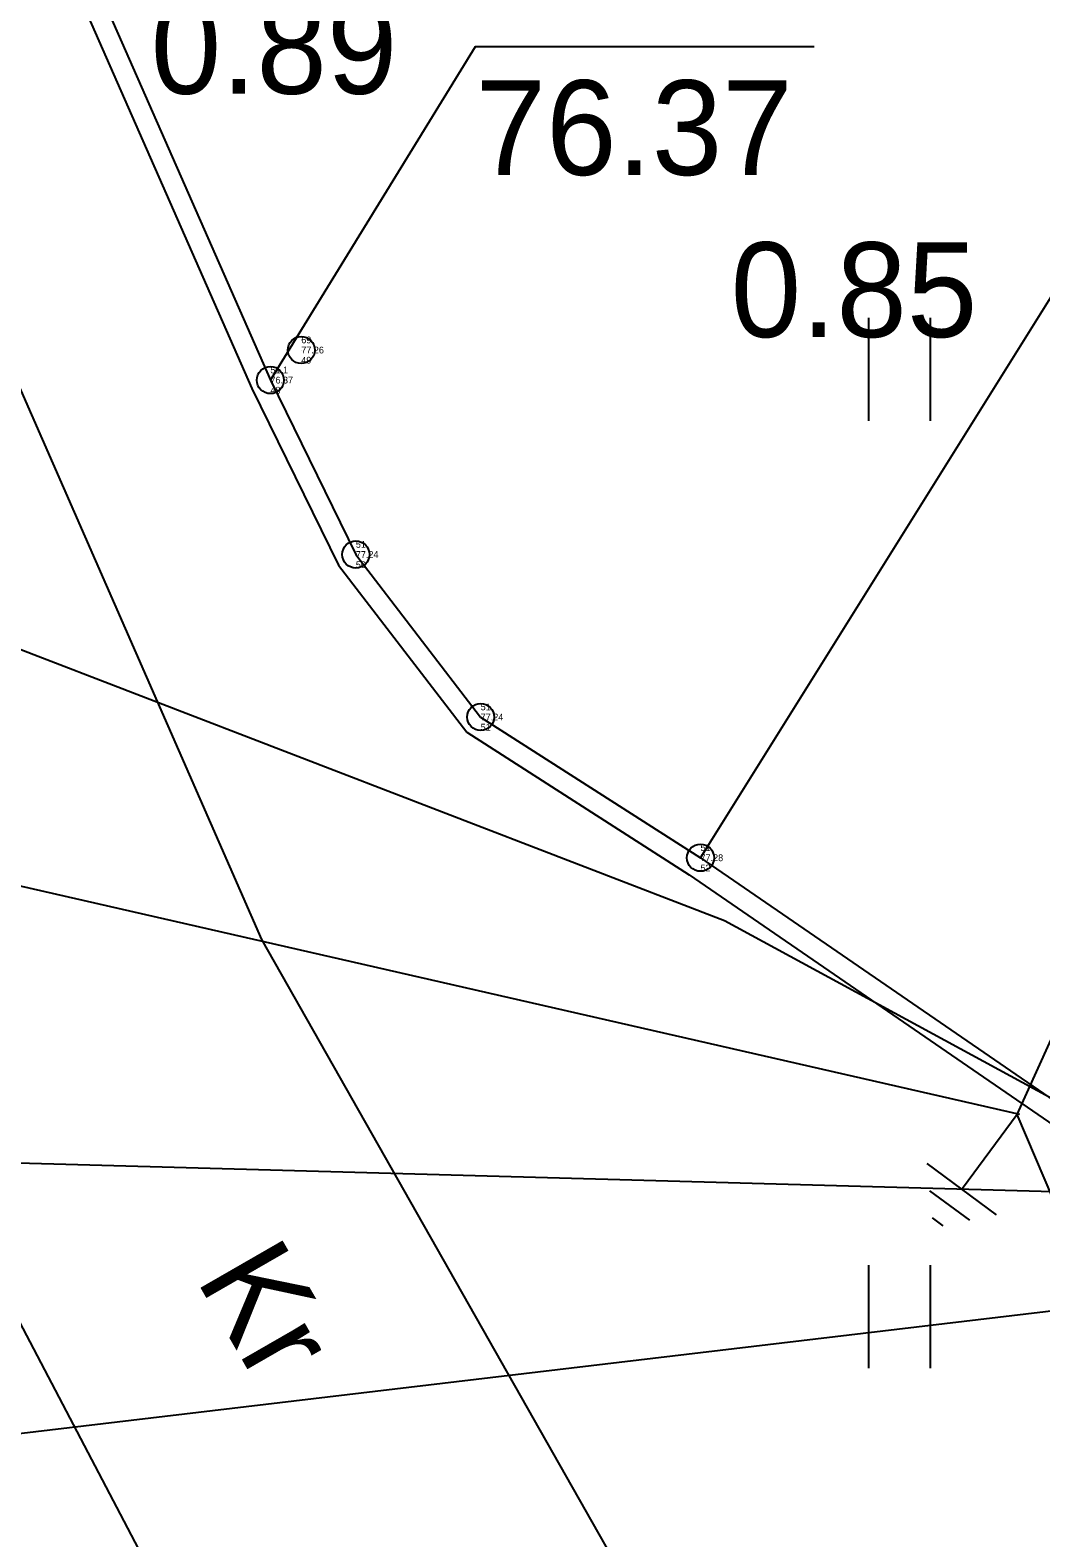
# Model space of a CAD drawing. Extents: x 617743 to 628354, y 6509002 to 6513492.
# Drawn here: x 627337.08 to 627344.54, y 6512500.87 to 6512512.01 of the extents above; entities that cross this region are included whole.
import ezdxf

# ---------------------------------------------------------------- set-up
doc = ezdxf.new("R2010")
doc.units = 0
for name, color, linetype in [('ABIJOONIS', 7, 'Continuous'), ('HALJASTUS', 7, 'Continuous'), ('KOORDPUNKT', 7, 'Continuous'), ('Level 55', 7, 'Continuous'), ('MOOTKOOD', 7, 'Continuous'), ('MOOTKORG-EH2000', 7, 'Continuous'), ('MOOTMPUNKT', 7, 'Continuous'), ('MOOTNR', 7, 'Continuous'), ('MPKAABEL', 7, 'Continuous'), ('TEE', 7, 'Continuous')]:
    doc.layers.add(name, color=color, linetype=linetype)

msp = doc.modelspace()

# ---------------------------------------------------------------- linework, layer by layer
at = {"layer": 'ABIJOONIS'}
for points in [[(627321.586, 6512506.451), (627333.639, 6512506.451), (627344.388, 6512503.996)], [(627315.931, 6512503.715), (627334.137, 6512503.715), (627345.792, 6512503.392)], [(627316.212, 6512501.365), (627334.716, 6512501.365), (627347.935, 6512502.936)]]:
    msp.add_lwpolyline(points, dxfattribs=at)
at = {"layer": 'HALJASTUS'}
for p, q in [((627343.272, 6512509.881), (627343.272, 6512509.119)), ((627343.728, 6512509.881), (627343.728, 6512509.119)), ((627343.272, 6512502.881), (627343.272, 6512502.119)), ((627343.728, 6512502.881), (627343.728, 6512502.119))]:
    msp.add_line(p, q, dxfattribs=at)
at = {"layer": 'KOORDPUNKT'}
for points in [[(627338.854, 6512509.421), (627340.37, 6512511.887), (627342.87, 6512511.887)], [(627342.031, 6512505.891), (627344.654, 6512510.089), (627347.154, 6512510.089)]]:
    msp.add_lwpolyline(points, dxfattribs=at)
at = {"layer": 'Level 55'}
for p, q in [((627339.082, 6512509.643), (627339.082, 6512509.643)), ((627338.854, 6512509.421), (627338.854, 6512509.421)), ((627339.485, 6512508.132), (627339.485, 6512508.132)), ((627340.407, 6512506.931), (627340.407, 6512506.931)), ((627342.031, 6512505.891), (627342.031, 6512505.891))]:
    msp.add_line(p, q, dxfattribs=at)
at = {"layer": 'MOOTMPUNKT'}
for centre in [(627339.082, 6512509.643), (627338.854, 6512509.421), (627339.485, 6512508.132), (627340.407, 6512506.931), (627342.031, 6512505.891)]:
    msp.add_circle(centre, 0.1, dxfattribs=at)
at = {"layer": 'MPKAABEL'}
for points in [[(627303.375, 6512531.416), (627313.495, 6512527.668), (627326.457, 6512522.719), (627331.567, 6512520.799), (627333.239, 6512520.178), (627334.248, 6512519.34), (627335.057, 6512518.046), (627338.854, 6512509.421), (627339.485, 6512508.132), (627340.407, 6512506.931), (627342.031, 6512505.891), (627344.966, 6512503.872), (627346.202, 6512503.836), (627346.615, 6512503.844), (627346.933, 6512503.983)], [(627303.375, 6512531.416), (627313.495, 6512527.668), (627326.457, 6512522.719), (627331.567, 6512520.799), (627333.239, 6512520.178), (627334.248, 6512519.34), (627335.057, 6512518.046), (627338.854, 6512509.421), (627339.485, 6512508.132), (627340.407, 6512506.931), (627342.031, 6512505.891), (627344.966, 6512503.872), (627346.202, 6512503.836), (627346.615, 6512503.844), (627346.933, 6512503.983)], [(627303.325, 6512531.275), (627313.442, 6512527.528), (627326.404, 6512522.579), (627331.515, 6512520.658), (627333.163, 6512520.046), (627334.134, 6512519.24), (627334.924, 6512517.976), (627338.718, 6512509.358), (627339.357, 6512508.053), (627340.304, 6512506.819), (627341.948, 6512505.766), (627344.917, 6512503.723), (627346.198, 6512503.686), (627346.615, 6512503.709), (627347.078, 6512503.919)], [(627303.325, 6512531.275), (627313.442, 6512527.528), (627326.404, 6512522.579), (627331.515, 6512520.658), (627333.163, 6512520.046), (627334.134, 6512519.24), (627334.924, 6512517.976), (627338.718, 6512509.358), (627339.357, 6512508.053), (627340.304, 6512506.819), (627341.948, 6512505.766), (627344.917, 6512503.723), (627346.198, 6512503.686), (627346.615, 6512503.709), (627347.078, 6512503.919)], [(627350.711, 6512499.035), (627351.969, 6512499.324), (627351.914, 6512500.152), (627342.207, 6512505.426), (627323.105, 6512512.789), (627311.587, 6512516.628), (627305.641, 6512518.629), (627300.543, 6512519.898), (627291.121, 6512521.594), (627284.577, 6512520.849)], [(627347.668, 6512503.66), (627346.858, 6512501.832), (627344.904, 6512502.739), (627344.37, 6512503.994), (627345.824, 6512507.206), (627347.143, 6512507.72), (627351.059, 6512505.989), (627351.566, 6512504.643), (627350.146, 6512501.464), (627348.793, 6512500.937), (627346.923, 6512501.802), (627347.732, 6512503.632)], [(627344.37, 6512503.994), (627343.967, 6512503.448)], [(627344.218, 6512503.253), (627343.706, 6512503.631)], [(627344.021, 6512503.212), (627343.725, 6512503.43)], [(627343.824, 6512503.171), (627343.744, 6512503.23)]]:
    msp.add_lwpolyline(points, dxfattribs=at)
at = {"layer": 'TEE'}
for points in [[(627350.805, 6512479.985), (627342.895, 6512491.213), (627336.519, 6512503.381), (627327.871, 6512520.609), (627321.273, 6512528.431), (627312.209, 6512534.235), (627304.664, 6512538.507), (627300.869, 6512538.324), (627296.109, 6512533.95), (627293.43, 6512524.58), (627288.438, 6512514.163), (627285.324, 6512506.445), (627284.185, 6512501.643), (627283.268, 6512493.028)], [(627365.275, 6512513.985), (627346.434, 6512519.745), (627330.504, 6512524.496), (627332.245, 6512520.219), (627338.788, 6512505.286), (627346.398, 6512491.865), (627352.721, 6512482.594)]]:
    msp.add_lwpolyline(points, dxfattribs=at)

# ---------------------------------------------------------------- texts
at = {"layer": 'KOORDPUNKT'}
for s, p in [('0.89', (627337.97, 6512511.537)), ('76.37', (627340.37, 6512510.937)), ('0.85', (627342.254, 6512509.739))]:
    msp.add_text(s, height=0.7, dxfattribs=at).set_placement(p)
at = {"layer": 'MOOTKOOD'}
for s, p in [('69', (627339.082, 6512509.693)), ('51.1', (627338.854, 6512509.471)), ('51', (627339.485, 6512508.182)), ('51', (627340.407, 6512506.981)), ('51', (627342.031, 6512505.941))]:
    msp.add_text(s, height=0.05, dxfattribs=at).set_placement(p)
at = {"layer": 'MOOTKORG-EH2000'}
for s, p in [('77.26', (627339.082, 6512509.618)), ('76.37', (627338.854, 6512509.396)), ('77.24', (627339.485, 6512508.107)), ('77.24', (627340.407, 6512506.906)), ('77.28', (627342.031, 6512505.866))]:
    msp.add_text(s, height=0.05, dxfattribs=at).set_placement(p)
at = {"layer": 'MOOTNR'}
for s, p in [('49', (627339.082, 6512509.543)), ('48', (627338.854, 6512509.321)), ('50', (627339.485, 6512508.032)), ('51', (627340.407, 6512506.831)), ('52', (627342.031, 6512505.791))]:
    msp.add_text(s, height=0.05, dxfattribs=at).set_placement(p)
at = {"layer": 'TEE'}
msp.add_text('Kr', height=0.7, rotation=299.9315, dxfattribs=at).set_placement((627338.299, 6512502.78))

doc.saveas('drawing.dxf')
